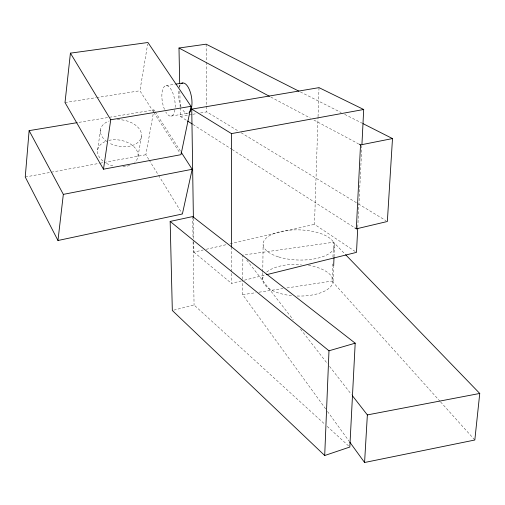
<?xml version="1.0" encoding="UTF-8"?>
<svg xmlns="http://www.w3.org/2000/svg" width="505" height="505" viewBox="0 0 505 505"><rect width="100%" height="100%" fill="white"/><g stroke="black" fill="none" stroke-linecap="round" stroke-linejoin="round"><path stroke-width="0.38" stroke-dasharray="2.52 1.89" d="M241.384 280.932L231.473 283.387L231.473 272.353M231.473 271.564L231.473 247.917M325.643 408.905L242.684 294.686L242.754 279.94M242.754 279.17L242.867 255.107L333.559 242.242L344.505 253.567M262.669 279.555L262.758 272.511M262.77 271.728L263.118 244.325M355.211 251.503L314.489 224.327L318.024 117.495M318.049 116.705L319.008 87.643M440.025 401.305L331.968 281.077L332.669 263.989M332.953 256.995L333.559 242.242M333.035 281.077L333.622 266.962M334.039 256.767L334.493 245.79M357.774 227.244L361.877 145.604M97.661 149.859L100.489 129.615M153.463 111.851L139.917 90.767L147.662 44.03M138.004 156.443L141.476 136.388M148.748 159.397L145.876 154.732L153.495 112.205M153.634 111.435L153.911 109.888L77.953 122.526M173.827 310.127L194.059 304.995L324.835 424.25M244.433 280.174L265.781 274.878M193.75 241.92L193.901 252.134L203.124 250.013M206.191 249.3L226.928 244.521M230.002 243.814L314.489 224.327M25.25 177.021L99.479 163.304M100.255 163.166L103.348 162.591M104.118 162.446L145.876 154.732M180.165 107.767L180.329 116.415L191.988 114.42M192.771 114.288L196.653 113.619M200.542 112.956L206.76 111.889L238.429 131.111M171.252 116.074L187.873 113.246M166.107 85.635L175.229 84.202M65.012 102.553L95.899 97.692M96.67 97.572L139.917 90.767M242.684 294.686L255.883 292.679M258.989 292.206L283.052 288.532M286.935 287.945L331.968 281.077M300.361 91.91L341.153 112.564M344.669 114.345L362.249 123.252M270.8 97.023L310.442 118.189M313.921 120.045L358.436 143.805M241.125 132.746L357.704 203.496M358.373 203.906L386.003 220.672M180.329 116.415L186.97 120.657M192.948 124.476L231.473 149.082M232.136 149.505L355.015 227.995M193.901 252.134L231.473 283.387M327.158 426.372L349.245 446.508M440.556 401.892L474.82 440.013M246.743 260.081L293.247 319.779M300.513 329.102L327.638 363.922M329.576 366.409L351.373 394.392M327.499 411.455L349.283 441.446M153.911 109.888L154.764 111.207M155.186 111.864L180.695 151.468M153.886 112.508L180.146 153.356M149.158 160.06L158.179 174.711M158.589 175.374L181.97 213.331M179.717 84.966L179.78 88.11M179.843 91.26L180.146 106.978M192.702 216.576L193.036 238.48M193.087 241.611L194.059 304.995M193.396 218.343L193.737 241.137M206.128 44.181L206.286 61.503M206.299 62.285L206.703 105.596M206.709 106.378L206.76 111.889M308.517 265.34A35.198 15.844 1.7 0 1 332.524 283.696A35.198 15.844 1.7 0 1 296.656 295.999M291.524 295.633A35.198 15.844 1.7 0 1 263.964 275.137M266.716 272.088A35.198 15.844 1.7 0 1 301.346 264.5M174.932 109.762A15.44 6.243 80.3 0 1 165.728 111.908M164.516 109.446A15.44 6.243 80.3 0 1 162.604 89.839A15.44 6.243 80.3 0 1 170.595 88.672A15.44 6.243 80.3 0 1 175.14 107.893M188.737 112.893A15.327 6.401 80.5 0 1 182.255 109.13M181.03 106.688A15.327 6.401 80.5 0 1 178.675 89.568M179.231 87.125A15.327 6.401 80.5 0 1 180.392 84.651M108.79 140.409A20.44 13.338 9.5 0 1 133.042 145.894A20.44 13.338 9.5 0 1 134.658 162.395M129.621 165.369A20.44 13.338 9.5 0 1 121.623 166.884M112.899 165.886A20.44 13.338 9.5 0 1 106.252 163.26M102.944 161.038A20.44 13.338 9.5 0 1 106.315 141.141M117.267 119.609A20.774 13.294 9.7 0 1 141.091 138.004A20.774 13.294 9.7 0 1 109.257 143.029M106.934 141.589A20.774 13.294 9.7 0 1 109.257 120.966M278.703 256.957A35.703 15.081 1.6 0 0 334.398 246.869A35.703 15.081 1.6 0 0 283.318 231.006A35.703 15.081 1.6 0 0 278.703 256.957"/><path stroke-width="0.76" d="M231.473 247.128L231.479 133.61L191.748 109.118L193.383 217.56M324.702 455.516L328.982 350.792L170.16 221.424L192.702 216.576L355.192 343.185L349.826 447.039L324.702 455.516L172.325 310.506L170.16 221.424M333.653 266.179L334.007 257.556M362.95 123.605L392.492 138.566L387.354 221.493L356.341 228.847L360.519 144.916L359.131 144.171M357.729 228.033L356.505 252.367L266.545 274.688M361.959 144.032L363.695 109.497L319.008 87.643L191.748 109.118M345.603 254.697L479.75 393.452L474.82 440.013L364.578 462.498L367.362 414.914L352.345 395.636M77.177 122.652L29.12 130.643L25.25 177.021L57.961 240.506L182.381 213.994L192.178 169.289L181.118 152.125M70.416 53.151L65.012 102.553L103.487 169.2L180.992 154.669L191.023 106.321L147.921 42.502L70.416 53.151L110.746 119.767L103.487 169.2M57.961 240.506L63.333 194.375L29.12 130.643M328.982 350.792L355.192 343.185M360.519 144.916L392.492 138.566M63.333 194.375L192.178 169.289M367.362 414.914L479.75 393.452M231.479 133.61L363.695 109.497M110.746 119.767L191.023 106.321M175.986 84.082L182.823 83.009M179.685 83.394L178.997 48.019L206.128 44.181L298.954 91.197M178.997 48.019L269.411 96.285M187.639 121.08L192.285 124.047M355.015 227.995L356.341 228.847M349.744 442.083L364.578 462.498M181.522 83.495A15.327 6.401 80.5 0 1 190.694 93.425A15.327 6.401 80.5 0 1 189.526 112.243"/></g></svg>
